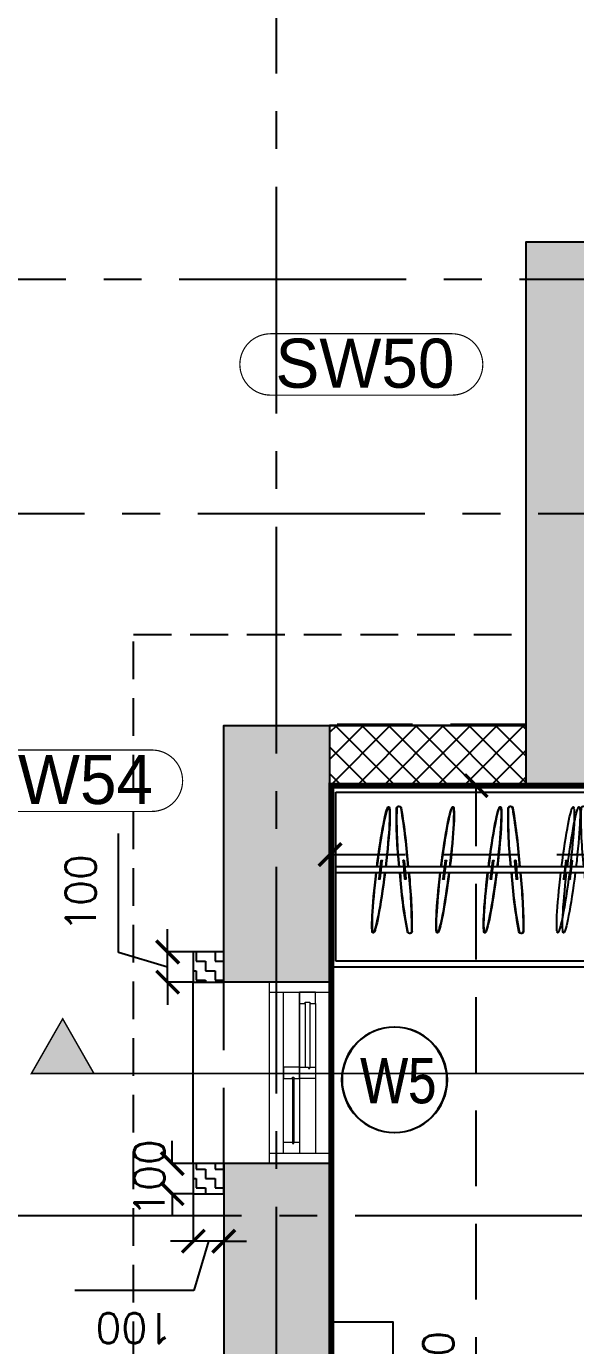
# Model space of a CAD drawing. Header units: millimetres. Extents: x 1135099 to 1230264, y -5736945 to -5695799.
# Drawn here: x 1194738 to 1196554, y -5725327 to -5720962 of the extents above; entities that cross this region are included whole.
import ezdxf
from ezdxf.enums import TextEntityAlignment as Align

# ---------------------------------------------------------------- set-up
doc = ezdxf.new("R2010")
doc.units = ezdxf.units.MM
doc.header["$LTSCALE"] = 1000
doc.header["$MEASUREMENT"] = 0
for name, pattern in [('2BHK-A - FRONT$1$AUDIT_D_120904163729-0', [0]), ('AUDIT_D_120904163729-0', [0]), ('T8(T9 IS SIMILAR) - 1st FLOOR ELEVATION$0$AUDIT_D_120904163729-0', [0]), ('T8(T9 IS SIMILAR) - 1st FLOOR ELEVATION$0$HIDDEN', [0.375, 0.25, -0.125]), ('T8(T9 IS SIMILAR) - DIMENSION & TEXTING$0$HIDDEN', [0.375, 0.25, -0.125]), ('T8(T9 IS SIMILAR) - TYPICAL FLOOR ELEVATION$1$AUDIT_D_120904163729-0', [0]), ('T8(T9 IS SIMILAR) - TYPICAL FLOOR ELEVATION$1$HIDDEN', [0.375, 0.25, -0.125]), ('T8(T9 IS SIMILAR)$0$$0$HIDDEN', [0.375, 0.25, -0.125]), ('T8_PROFILE SECTIONS$0$HIDDEN', [0.375, 0.25, -0.125]), ('T8_PROFILE SECTIONS$0$PHANTOM2', [1.25, 0.625, -0.125, 0.125, -0.125, 0.125, -0.125]), ('T8_REFUGE COLUMNS$0$CENTER2', [1.125, 0.75, -0.125, 0.125, -0.125])]:
    doc.linetypes.add(name, pattern=pattern)
doc.layers.get('0').update_dxf_attribs({"linetype": 'AUDIT_D_120904163729-0'})
for name, color, linetype in [('2BHK-A - FRONT$0$a-furniture', 8, 'Continuous'), ('2BHK-A - FRONT$0$a-window-no', 125, 'Continuous'), ('2BHK-A - FRONT$1$A-HATCH -160', 251, '2BHK-A - FRONT$1$AUDIT_D_120904163729-0'), ('T8(T9 IS SIMILAR) - 1st FLOOR ELEVATION$0$A-WALL-FEATURES', 110, 'T8(T9 IS SIMILAR) - 1st FLOOR ELEVATION$0$AUDIT_D_120904163729-0'), ('T8(T9 IS SIMILAR) - DIMENSION & TEXTING$0$A-DIMENSIONS', 2, 'T8(T9 IS SIMILAR) - DIMENSION & TEXTING$0$HIDDEN'), ('T8(T9 IS SIMILAR) - DIMENSION & TEXTING$1$a-window-no', 125, 'Continuous'), ('T8(T9 IS SIMILAR) - TYPICAL FLOOR ELEVATION$1$A-DIM', 1, 'T8(T9 IS SIMILAR) - TYPICAL FLOOR ELEVATION$1$AUDIT_D_120904163729-0'), ('T8(T9 IS SIMILAR) - TYPICAL FLOOR ELEVATION$1$A-WALL HATCH', 252, 'T8(T9 IS SIMILAR) - TYPICAL FLOOR ELEVATION$1$AUDIT_D_120904163729-0'), ('T8(T9 IS SIMILAR) - TYPICAL FLOOR ELEVATION$1$A-WALL-FEATURES', 6, 'T8(T9 IS SIMILAR) - TYPICAL FLOOR ELEVATION$1$AUDIT_D_120904163729-0'), ('T8(T9 IS SIMILAR)$0$S-BEAM', 20, 'T8(T9 IS SIMILAR)$0$$0$HIDDEN'), ('T8_PROFILE SECTIONS$0$A-PROFILE SECTIONS', 81, 'T8_PROFILE SECTIONS$0$PHANTOM2'), ('T8_REFUGE COLUMNS$0$A-CENTERLINE', 193, 'T8_REFUGE COLUMNS$0$CENTER2'), ('T8_REFUGE COLUMNS$1$A-RCC COLS', 3, 'Continuous'), ('T8_TYPICAL COLUMNS$0$A-RCC COLS', 3, 'Continuous')]:
    doc.layers.add(name, color=color, linetype=linetype)
for name, color, linetype, lineweight in [('2BHK-A - FRONT$1$A-WALL- 160', 6, 'Continuous', 30), ('2BHK-A - FRONT$1$Window', 4, 'Continuous', 20), ('T8(T9 IS SIMILAR)$0$D&W', 8, 'Continuous', 25), ('T8_REFUGE COLUMNS$0$A-COLUMN NO size reduce', 81, 'Continuous', 25)]:
    doc.layers.add(name, color=color, linetype=linetype, lineweight=lineweight)
doc.layers.add('A-RERA CARPET AREA', color=30, linetype='Continuous', plot=False)
doc.layers.add('T8_REFUGE COLUMNS$1$COL-HATCH', color=7, linetype='Continuous', lineweight=25, true_color=0xa3a3a3)
doc.styles.add('2BHK-A - FRONT$0$LODHA STANDERD', font='sanss___.ttf')
doc.styles.add('T8(T9 IS SIMILAR) - DIMENSION & TEXTING$0$Romans 1', font='romans.shx', dxfattribs={"height": 100})
doc.styles.add('T8(T9 IS SIMILAR) - DIMENSION & TEXTING$1$LODHA STANDERD', font='sanss___.ttf')
doc.styles.add('T8(T9 IS SIMILAR) - TYPICAL FLOOR ELEVATION$1$Romans 1', font='romans.shx', dxfattribs={"height": 100})
doc.styles.add('T8_REFUGE COLUMNS$0$STANDARD', font='GOTHIC.TTF')
doc.dimstyles.new('T8(T9 IS SIMILAR) - DIMENSION & TEXTING$0$ALPINE S', dxfattribs={"dimscale": 0, "dimtxt": 100, "dimasz": 75, "dimexe": 0, "dimexo": 0, "dimgap": 75, "dimtad": 1, "dimdec": 0, "dimzin": 0, "dimdsep": 46, "dimtxsty": 'T8(T9 IS SIMILAR) - DIMENSION & TEXTING$0$Romans 1', "dimblk": 'T8(T9 IS SIMILAR) - DIMENSION & TEXTING$0$_ArchTick', "dimcen": 0.09, "dimclrd": 256, "dimclre": 256, "dimclrt": 7, "dimadec": 0, "dimazin": 0, "dimtfac": 1, "dimtdec": 0, "dimtofl": 0, "dimtmove": 1, "dimatfit": 0, "dimldrblk": 'T8(T9 IS SIMILAR) - DIMENSION & TEXTING$0$_Open90', "dimfxl": 1, "dimtolj": 1, "dimtzin": 0, "dimarcsym": 0})
doc.dimstyles.new('T8(T9 IS SIMILAR) - TYPICAL FLOOR ELEVATION$1$ALPINE S', dxfattribs={"dimscale": 0, "dimtxt": 100, "dimasz": 75, "dimexe": 0, "dimexo": 0, "dimgap": 75, "dimtad": 1, "dimdec": 0, "dimzin": 0, "dimdsep": 46, "dimtxsty": 'T8(T9 IS SIMILAR) - TYPICAL FLOOR ELEVATION$1$Romans 1', "dimblk": 'T8(T9 IS SIMILAR) - TYPICAL FLOOR ELEVATION$1$_ArchTick', "dimcen": 0.09, "dimclrd": 256, "dimclre": 256, "dimclrt": 7, "dimadec": 0, "dimazin": 0, "dimtfac": 1, "dimtdec": 0, "dimtofl": 0, "dimtmove": 1, "dimatfit": 0, "dimldrblk": 'T8(T9 IS SIMILAR) - TYPICAL FLOOR ELEVATION$1$_Open90', "dimfxl": 1, "dimtolj": 1, "dimtzin": 0, "dimarcsym": 0})

# ---------------------------------------------------------------- blocks, each defined once
blk = doc.blocks.new('T8(T9 IS SIMILAR) - DIMENSION & TEXTING$1$WINDOW TAG')
at = {"layer": 'T8(T9 IS SIMILAR) - DIMENSION & TEXTING$1$a-window-no'}
blk.add_circle((0, 0), 174.1, dxfattribs=at)
at = {"layer": 'T8(T9 IS SIMILAR) - DIMENSION & TEXTING$1$a-window-no', "style": 'T8(T9 IS SIMILAR) - DIMENSION & TEXTING$1$LODHA STANDERD'}
blk.add_attdef('WINDOW', text='', height=150, dxfattribs=at).set_placement((11.3, 2.8), align=Align.MIDDLE_CENTER)
blk = doc.blocks.new('T8(T9 IS SIMILAR) - DIMENSION & TEXTING$0$_ArchTick')
at = {"color": 0, "linetype": 'ByBlock', "const_width": 0.15}
blk.add_lwpolyline([(-0.5, -0.5), (0.5, 0.5)], dxfattribs=at)
blk = doc.blocks.new('*D608')
at = {"layer": 'T8(T9 IS SIMILAR) - DIMENSION & TEXTING$0$A-DIMENSIONS', "linetype": 'T8(T9 IS SIMILAR) - DIMENSION & TEXTING$0$HIDDEN', "lineweight": -2, "transparency": 16777216}
for p, q in [((1196392.3, -5723474.4), (1196225.7, -5723474.4)), ((1196320.7, -5727424.6), (1196225.7, -5727424.6))]:
    blk.add_line(p, q, dxfattribs=at)
at = {"layer": 'T8(T9 IS SIMILAR) - DIMENSION & TEXTING$0$A-DIMENSIONS', "lineweight": -2, "transparency": 16777216}
blk.add_line((1196225.7, -5727424.6), (1196225.7, -5723474.4), dxfattribs=at)
at = {"layer": 'T8(T9 IS SIMILAR) - DIMENSION & TEXTING$0$A-DIMENSIONS', "linetype": 'ByBlock', "lineweight": -2, "transparency": 16777216, "xscale": 75, "yscale": 75, "zscale": 75}
for p, rotation in [((1196225.7, -5723474.4), 90), ((1196225.7, -5727424.6), 270)]:
    blk.add_blockref('T8(T9 IS SIMILAR) - DIMENSION & TEXTING$0$_ArchTick', p, dxfattribs=dict(at, rotation=rotation))
at = {"layer": 'T8(T9 IS SIMILAR) - DIMENSION & TEXTING$0$A-DIMENSIONS', "color": 7, "linetype": 'ByBlock', "transparency": 16777216, "insert": (1196100.7, -5725449.5), "char_height": 100, "attachment_point": 5, "rotation": 90, "style": 'T8(T9 IS SIMILAR) - DIMENSION & TEXTING$0$Romans 1'}
blk.add_mtext('\\A1;3950', dxfattribs=at)
blk = doc.blocks.new('T8(T9 IS SIMILAR) - DIMENSION & TEXTING$0$_Open90')
at = {"color": 0, "linetype": 'ByBlock', "lineweight": -2}
for p, q in [((0, 0), (-1, 0)), ((-0.5, 0.5), (0, 0)), ((0, 0), (-0.5, -0.5))]:
    blk.add_line(p, q, dxfattribs=at)
blk = doc.blocks.new('*D609')
at = {"layer": 'T8(T9 IS SIMILAR) - DIMENSION & TEXTING$0$A-DIMENSIONS', "linetype": 'T8(T9 IS SIMILAR) - DIMENSION & TEXTING$0$HIDDEN', "lineweight": -2, "transparency": 16777216}
for p, q in [((1195742.3, -5723474.9), (1195742.3, -5723702.6)), ((1198342.3, -5723474), (1198342.3, -5723702.6))]:
    blk.add_line(p, q, dxfattribs=at)
at = {"layer": 'T8(T9 IS SIMILAR) - DIMENSION & TEXTING$0$A-DIMENSIONS', "lineweight": -2, "transparency": 16777216}
blk.add_line((1195742.3, -5723702.6), (1198342.3, -5723702.6), dxfattribs=at)
at = {"layer": 'T8(T9 IS SIMILAR) - DIMENSION & TEXTING$0$A-DIMENSIONS', "linetype": 'ByBlock', "lineweight": -2, "transparency": 16777216, "xscale": 75, "yscale": 75, "zscale": 75, "rotation": 180}
blk.add_blockref('T8(T9 IS SIMILAR) - DIMENSION & TEXTING$0$_ArchTick', (1195742.3, -5723702.6), dxfattribs=at)
at = {"layer": 'T8(T9 IS SIMILAR) - DIMENSION & TEXTING$0$A-DIMENSIONS', "linetype": 'ByBlock', "lineweight": -2, "transparency": 16777216, "xscale": 75, "yscale": 75, "zscale": 75}
blk.add_blockref('T8(T9 IS SIMILAR) - DIMENSION & TEXTING$0$_ArchTick', (1198342.3, -5723702.6), dxfattribs=at)
at = {"layer": 'T8(T9 IS SIMILAR) - DIMENSION & TEXTING$0$A-DIMENSIONS', "color": 7, "linetype": 'ByBlock', "transparency": 16777216, "insert": (1197042.3, -5723577.6), "char_height": 100, "attachment_point": 5, "style": 'T8(T9 IS SIMILAR) - DIMENSION & TEXTING$0$Romans 1'}
blk.add_mtext('\\A1;2600', dxfattribs=at)
blk = doc.blocks.new('T8(T9 IS SIMILAR) - 1st FLOOR ELEVATION')
at = {"layer": 'T8(T9 IS SIMILAR) - 1st FLOOR ELEVATION$0$A-WALL-FEATURES', "color": 2, "linetype": 'T8(T9 IS SIMILAR) - 1st FLOOR ELEVATION$0$HIDDEN', "ltscale": 0.5}
blk.add_lwpolyline([(1199140.6, -5728184.6), (1195092.6, -5728184.7), (1195092.6, -5722974), (1196392.3, -5722974)], dxfattribs=at)
blk = doc.blocks.new('T8_REFUGE COLUMNS')
at = {"layer": 'T8_REFUGE COLUMNS$1$COL-HATCH', "linetype": 'ByBlock'}
h = blk.add_hatch(color=256, dxfattribs=at)
h.dxf.hatch_style = 1
h.paths.add_polyline_path([(1196642.1, -5723474.9), (1196392.1, -5723474.9), (1196392.1, -5721674.9), (1196642.1, -5721674.9)])
h = blk.add_hatch(color=256, dxfattribs=at)
h.dxf.hatch_style = 1
h.paths.add_polyline_path([(1195742.1, -5724124.9), (1195392.1, -5724124.9), (1195392.1, -5723274.9), (1195742.1, -5723274.9)])
h = blk.add_hatch(color=256, dxfattribs=at)
h.dxf.hatch_style = 1
h.paths.add_polyline_path([(1195392.1, -5726519.9), (1195742.1, -5726519.9), (1195742.1, -5724724.9), (1195392.1, -5724724.9)])
at = {"layer": 'T8_REFUGE COLUMNS$0$A-CENTERLINE'}
for p, q in [((1195567.1, -5727867.6), (1195567.1, -5698299.6)), ((1217370.3, -5721799.9), (1182156.9, -5721799.9)), ((1217431.8, -5722574.9), (1182156.9, -5722574.9)), ((1217951.3, -5724897.4), (1182156.9, -5724897.4))]:
    blk.add_line(p, q, dxfattribs=at)
at = {"layer": 'T8_REFUGE COLUMNS$0$A-COLUMN NO size reduce', "linetype": 'ByBlock', "const_width": 3.9}
for points in [[(1195547, -5722182.3, -1), (1195547, -5721979.2), (1196147.2, -5721979.2, -1), (1196147.2, -5722182.3)], [(1194550.6, -5723559.8, -1), (1194550.6, -5723356.6), (1195154.6, -5723356.6, -1), (1195154.6, -5723559.8)]]:
    blk.add_lwpolyline(points, format="xyb", close=True, dxfattribs=at)
at = {"layer": 'T8_REFUGE COLUMNS$1$A-RCC COLS', "linetype": 'ByBlock'}
for points in [[(1196642.1, -5723474.9), (1196392.1, -5723474.9), (1196392.1, -5721674.9), (1196642.1, -5721674.9)], [(1195742.1, -5724124.9), (1195392.1, -5724124.9), (1195392.1, -5723274.9), (1195742.1, -5723274.9)], [(1195392.1, -5726519.9), (1195742.1, -5726519.9), (1195742.1, -5724724.9), (1195392.1, -5724724.9)]]:
    blk.add_lwpolyline(points, close=True, dxfattribs=at)
at = {"layer": 'T8_REFUGE COLUMNS$0$A-COLUMN NO size reduce', "linetype": 'ByBlock', "char_height": 162.5, "attachment_point": 1, "style": 'T8_REFUGE COLUMNS$0$STANDARD'}
for s, insert in [('SW50', (1195563.3, -5721995.4)), ('SW54', (1194566.8, -5723372.8))]:
    blk.add_mtext_dynamic_manual_height_columns(s, width=444.685, gutter_width=500, heights=[0], dxfattribs=dict(at, insert=insert))
blk = doc.blocks.new('T8_TYPICAL COLUMNS')
at = {"layer": 'T8_TYPICAL COLUMNS$0$A-RCC COLS', "linetype": 'ByBlock'}
blk.add_blockref('T8_REFUGE COLUMNS', (0, 0), dxfattribs=at)
blk = doc.blocks.new('2BHK-A - FRONT$0$WINDOW TAG')
at = {"layer": '2BHK-A - FRONT$0$a-window-no'}
blk.add_circle((0, 0), 174.1, dxfattribs=at)
at = {"layer": '2BHK-A - FRONT$0$a-window-no', "style": '2BHK-A - FRONT$0$LODHA STANDERD'}
blk.add_attdef('WINDOW', text='', height=150, dxfattribs=at).set_placement((11.3, 2.8), align=Align.MIDDLE_CENTER)
blk = doc.blocks.new('2BHK-A - FRONT$0$1500-flat-1-flat-1')
at = {"layer": '2BHK-A - FRONT$1$Window', "color": 1, "lineweight": 13}
for p, q in [((5694378.8, 1149675.6), (5694378.8, 1149141.6, 0)), ((5694425.5, 1149179.1, 0), (5694425.5, 1149675.6)), ((5694478.8, 1149427.4), (5694478.8, 1149675.6)), ((5694578.8, 1149675.6), (5694578.8, 1149141.6, 0)), ((5694478.8, 1149638.1), (5694478.8, 1149427.4)), ((5694532.2, 1149638.1), (5694532.2, 1149141.6, 0)), ((5694478.8, 1149457), (5694478.8, 1149141.6, 0)), ((5694378.8, 1149389.9), (5694378.8, 1149179.1, 0)), ((5694478.8, 1149389.9), (5694478.8, 1149179.1, 0))]:
    blk.add_line(p, q, dxfattribs=at)
at = {"layer": '2BHK-A - FRONT$1$Window', "color": 5, "lineweight": 13}
for p, q in [((5694497.4, 1149638.1), (5694497.4, 1149427.4)), ((5694513.6, 1149638.1), (5694513.6, 1149427.4)), ((5694455.7, 1149389.9), (5694455.7, 1149179.1, 0)), ((5694460.2, 1149389.9), (5694460.2, 1149179.1, 0))]:
    blk.add_line(p, q, dxfattribs=at)
at = {"layer": '2BHK-A - FRONT$1$Window', "color": 4, "lineweight": 13}
for points in [[(5694378.8, 1149708.6), (5694378.8, 1149675.6), (5694578.8, 1149675.6), (5694578.8, 1149708.6)], [(5694513.6, 1149638.1), (5694532.2, 1149638.1), (5694532.2, 1149675.6), (5694478.8, 1149675.6), (5694478.8, 1149638.1), (5694497.4, 1149638.1), (5694497.4, 1149642.6), (5694513.6, 1149642.6)], [(5694460.2, 1149389.9), (5694478.8, 1149389.9), (5694478.8, 1149427.4), (5694425.5, 1149427.4), (5694425.5, 1149389.9), (5694455.7, 1149389.9), (5694455.7, 1149394.4), (5694460.2, 1149394.4)], [(5694513.6, 1149427.4), (5694532.2, 1149427.4), (5694532.2, 1149389.9), (5694478.8, 1149389.9), (5694478.8, 1149427.4), (5694509.1, 1149427.4), (5694509.1, 1149422.9), (5694513.6, 1149422.9)], [(5694460.2, 1149179.1), (5694478.8, 1149179.1), (5694478.8, 1149141.6), (5694425.5, 1149141.6), (5694425.5, 1149179.1), (5694455.7, 1149179.1), (5694455.7, 1149174.6), (5694460.2, 1149174.6)], [(5694378.8, 1149141.6), (5694378.8, 1149108.6), (5694578.8, 1149108.6), (5694578.8, 1149141.6)]]:
    blk.add_lwpolyline(points, close=True, dxfattribs=at)
blk = doc.blocks.new('2BHK-A - FRONT$0$A$C7BF77BFD')
at = {"layer": '2BHK-A - FRONT$0$a-furniture'}
for p, q in [((-300, 1078.1), (-246.9, 1328.1)), ((-300, 1078.1), (-300, 478.1)), ((-246.9, 228.1), (-300, 478.1))]:
    blk.add_line(p, q, dxfattribs=at)
for points in [[(-300, 1550), (-300, 0), (-90, 0), (-90, 1550)], [(-246.9, 228.1), (-186.9, 228.1), (-186.9, 1328.1), (-246.9, 1328.1)]]:
    blk.add_lwpolyline(points, close=True, dxfattribs=at)
blk = doc.blocks.new('2BHK-A - FRONT$0$A$C6E931037')
at = {"layer": '2BHK-A - FRONT$0$a-furniture'}
for p, q in [((1050, 600), (0, 600)), ((0, 600), (0, 0)), ((1030, 580), (20, 580)), ((20, 580), (20, 20)), ((1030, 20), (1030, 580)), ((1050, 0), (1050, 600)), ((169.2, 247.5), (161.9, 307.1)), ((170.8, 247.5), (163.5, 307.1)), ((164.9, 307.5), (172.2, 247.9)), ((166.5, 307.5), (173.8, 247.9)), ((242.4, 247.6), (247.7, 307.4)), ((244, 247.6), (249.2, 307.4)), ((250.7, 307.1), (245.4, 247.4)), ((252.2, 307.1), (247, 247.4)), ((381.4, 247.5), (374, 307.1)), ((374, 307.1), (374, 307.1)), ((382.9, 247.5), (375.6, 307.1)), ((375.6, 307.1), (375.6, 307.1)), ((377, 307.5), (377, 307.5)), ((377, 307.5), (384.3, 247.9)), ((378.6, 307.5), (378.6, 307.5)), ((378.6, 307.5), (385.9, 247.9)), ((538.2, 247.5), (530.9, 307.1)), ((539.8, 247.5), (532.4, 307.1)), ((533.9, 307.5), (541.2, 247.9)), ((535.4, 307.5), (542.7, 247.9)), ((611.4, 247.6), (616.6, 307.4)), ((612.9, 247.6), (618.2, 307.4)), ((619.6, 307.1), (614.4, 247.4)), ((621.2, 307.1), (615.9, 247.4)), ((780.2, 247.5), (772.9, 307.1)), ((775.8, 307.5), (783.1, 247.9)), ((799.4, 247.5), (792.1, 307.1)), ((795.1, 307.5), (802.4, 247.9)), ((853.4, 247.6), (858.6, 307.4)), ((861.6, 307.1), (856.3, 247.4)), ((872.6, 247.6), (877.8, 307.4)), ((880.8, 307.1), (875.6, 247.4)), ((1029, 287.5), (19, 287.5)), ((1030, 267.5), (20, 267.5)), ((381.4, 247.5), (381.4, 247.5)), ((382.9, 247.5), (382.9, 247.5)), ((384.3, 247.9), (384.3, 247.9)), ((385.9, 247.9), (385.9, 247.9)), ((0, 0), (1050, 0)), ((20, 20), (1030, 20))]:
    blk.add_line(p, q, dxfattribs=at)
for centre, radius, start, end in [((1679.1, 203.5), 1449.3, 168.9432, 176.6792), ((1680.7, 203.5), 1449.3, 168.9432, 176.6792), ((263.6, 481.1), 6.91, 353.3258, 176.6742), ((265.2, 481.1), 6.91, 353.3258, 176.6742), ((-1659.6, 483.1), 1930.1, 354.1834, 359.9166), ((-1658.1, 483.1), 1930.1, 354.1834, 359.9166), ((2048.1, 203.5), 1449.3, 168.9432, 176.6792), ((2049.6, 203.5), 1449.3, 168.9432, 176.6792), ((632.6, 481.1), 6.91, 353.3258, 176.6742), ((634.1, 481.1), 6.91, 353.3258, 176.6742), ((-1290.6, 483.1), 1930.1, 354.1834, 359.9166), ((-1289.1, 483.1), 1930.1, 354.1834, 359.9166), ((2290, 203.5), 1449.3, 168.9432, 176.6792), ((2309.3, 203.5), 1449.3, 168.9432, 176.6792), ((874.5, 481.1), 6.91, 353.3258, 176.6742), ((-1048.7, 483.1), 1930.1, 354.1834, 359.9166), ((893.8, 481.1), 6.91, 353.3258, 176.6742), ((-1029.4, 483.1), 1930.1, 354.1834, 359.9166), ((163.4, 307.3), 1.5, 7, 187), ((165, 307.3), 1.5, 7, 187), ((249.2, 307.3), 1.5, 355, 175), ((250.7, 307.3), 1.5, 355, 175), ((375.5, 307.3), 1.5, 7, 187), ((377.1, 307.3), 1.5, 7, 187), ((532.4, 307.3), 1.5, 7, 187), ((533.9, 307.3), 1.5, 7, 187), ((618.1, 307.3), 1.5, 355, 175), ((619.7, 307.3), 1.5, 355, 175), ((774.3, 307.3), 1.5, 7, 187), ((793.6, 307.3), 1.5, 7, 187), ((860.1, 307.3), 1.5, 355, 175), ((879.3, 307.3), 1.5, 355, 175), ((1671.5, 107.8), 1450.8, 173.6789, 181.3108), ((1673.1, 107.8), 1450.8, 173.6789, 181.3108), ((-1666, 397), 1928.2, 350.3383, 356.1495), ((-1664.5, 397), 1928.2, 350.3383, 356.1495), ((2040.5, 107.8), 1450.8, 173.6789, 181.3108), ((2042, 107.8), 1450.8, 173.6789, 181.3108), ((-1297, 397), 1928.2, 350.3383, 356.1495), ((-1295.5, 397), 1928.2, 350.3383, 356.1495), ((2282.4, 107.8), 1450.8, 173.6789, 181.3108), ((-1055.1, 397), 1928.2, 350.3383, 356.1495), ((2301.7, 107.8), 1450.8, 173.6789, 181.3108), ((-1035.8, 397), 1928.2, 350.3383, 356.1495), ((170.7, 247.7), 1.5, 187, 7), ((172.3, 247.7), 1.5, 187, 7), ((243.9, 247.5), 1.5, 175, 355), ((245.5, 247.5), 1.5, 175, 355), ((382.8, 247.7), 1.5, 187, 7), ((384.4, 247.7), 1.5, 187, 7), ((539.7, 247.7), 1.5, 187, 7), ((541.2, 247.7), 1.5, 187, 7), ((612.9, 247.5), 1.5, 175, 355), ((614.4, 247.5), 1.5, 175, 355), ((781.7, 247.7), 1.5, 187, 7), ((800.9, 247.7), 1.5, 187, 7), ((854.8, 247.5), 1.5, 175, 355), ((874.1, 247.5), 1.5, 175, 355), ((228, 73.8), 6.91, 173.3258, 356.6742), ((229.5, 73.8), 6.91, 173.3258, 356.6742), ((596.9, 73.8), 6.91, 173.3258, 356.6742), ((598.5, 73.8), 6.91, 173.3258, 356.6742), ((838.9, 73.8), 6.91, 173.3258, 356.6742), ((858.1, 73.8), 6.91, 173.3258, 356.6742)]:
    blk.add_arc(centre, radius, start, end, dxfattribs=at)
for centre, start_param, end_param in [((169.2, 272.7), -1.509644, 1.493508), ((170.7, 272.7), -1.509644, 1.493508), ((381.3, 272.7), -1.509644, 1.493508), ((382.8, 272.7), -1.509644, 1.493508), ((538.1, 272.7), -1.509644, 1.493508), ((539.7, 272.7), -1.509644, 1.493508), ((780.1, 272.7), -1.509644, 1.493508), ((799.3, 272.7), -1.509644, 1.493508), ((168, 282.7), 1.633749, 4.633301), ((169.5, 282.7), 1.633749, 4.633301), ((380.1, 282.7), 1.633749, 4.633301), ((381.6, 282.7), 1.633749, 4.633301), ((536.9, 282.7), 1.633749, 4.633301), ((538.5, 282.7), 1.633749, 4.633301), ((778.9, 282.7), 1.633749, 4.633301), ((798.1, 282.7), 1.633749, 4.633301)]:
    blk.add_ellipse(centre, major_axis=(-26.2, 213.6), ratio=0.065707, start_param=start_param, end_param=end_param, dxfattribs=at)
blk = doc.blocks.new('2BHK-A - FRONT')
at = {"layer": '2BHK-A - FRONT$1$A-HATCH -160', "linetype": 'ByBlock'}
h = blk.add_hatch(dxfattribs=at)
h.set_pattern_fill('ANSI37', color=256, scale=500)
h.paths.add_polyline_path([(1141249.5, -5727584.8), (1141049.5, -5727584.8), (1141049.5, -5726519.5), (1141249.5, -5726519.5)])
h.paths.add_polyline_path([(1141249.5, -5723474.2), (1141899.2, -5723474.2), (1141899.2, -5723274.2), (1141249.5, -5723274.2)])
h.paths.add_polyline_path([(1147999.5, -5728684.2), (1148199.5, -5728684.2), (1148199.5, -5727609.8), (1147999.5, -5727609.8)])
at = {"layer": '2BHK-A - FRONT$1$A-WALL- 160', "linetype": 'ByBlock'}
for p, q in [((1141249.5, -5723274.6), (1141899.2, -5723274.6)), ((1141249.5, -5723474.6), (1141899.5, -5723474.6))]:
    blk.add_line(p, q, dxfattribs=at)
at = {"layer": '2BHK-A - FRONT$0$a-furniture', "extrusion": (-0.000159294, -0.000512155, -1), "zscale": -1.000000000000021, "rotation": 180}
blk.add_blockref('2BHK-A - FRONT$0$A$C6E931037', (-1141249.8, -5723474.5, 2749.5), dxfattribs=at)
at = {"layer": '2BHK-A - FRONT$0$a-furniture', "extrusion": (-0.000159294, 0.000512155, 1)}
blk.add_blockref('2BHK-A - FRONT$0$A$C7BF77BFD', (1141549.5, -5726798.7, -3115.6), dxfattribs=at)
at = {"layer": '2BHK-A - FRONT$0$a-window-no'}
ref = blk.add_blockref('2BHK-A - FRONT$0$WINDOW TAG', (1141463.3, -5724447.5), dxfattribs=dict(at, xscale=-1, rotation=180))
ref.add_attrib('WINDOW', 'W5', dxfattribs={"height": 150, "style": '2BHK-A - FRONT$0$LODHA STANDERD', "width": 0.8}).set_placement((1141475.9, -5724450.2), align=Align.MIDDLE_CENTER)
at = {"layer": '2BHK-A - FRONT$1$A-WALL- 160'}
blk.add_blockref('2BHK-A - FRONT$0$1500-flat-1-flat-1', (-4553329, -6873832.8), dxfattribs=at)
blk = doc.blocks.new('T8(T9 IS SIMILAR) - TYPICAL FLOOR ELEVATION$1$_ArchTick')
at = {"color": 0, "linetype": 'ByBlock', "const_width": 0.15}
blk.add_lwpolyline([(-0.5, -0.5), (0.5, 0.5)], dxfattribs=at)
blk = doc.blocks.new('*D804')
at = {"layer": 'T8(T9 IS SIMILAR) - TYPICAL FLOOR ELEVATION$1$A-DIM', "linetype": 'T8(T9 IS SIMILAR) - TYPICAL FLOOR ELEVATION$1$HIDDEN', "lineweight": -2, "transparency": 16777216}
for p, q in [((1195291.6, -5724824.9), (1195291.6, -5724982)), ((1195392.1, -5724824.9), (1195392.1, -5724982))]:
    blk.add_line(p, q, dxfattribs=at)
at = {"layer": 'T8(T9 IS SIMILAR) - TYPICAL FLOOR ELEVATION$1$A-DIM', "lineweight": -2, "transparency": 16777216}
for p, q in [((1195291.6, -5724982), (1195216.6, -5724982)), ((1195392.1, -5724982), (1195291.6, -5724982)), ((1195341.8, -5724982), (1195293.1, -5725144.5)), ((1195392.1, -5724982), (1195467.1, -5724982)), ((1195293.1, -5725144.5), (1194900.2, -5725144.5))]:
    blk.add_line(p, q, dxfattribs=at)
at = {"layer": 'T8(T9 IS SIMILAR) - TYPICAL FLOOR ELEVATION$1$A-DIM', "linetype": 'ByBlock', "lineweight": -2, "transparency": 16777216, "xscale": 75, "yscale": 75, "zscale": 75}
blk.add_blockref('T8(T9 IS SIMILAR) - TYPICAL FLOOR ELEVATION$1$_ArchTick', (1195291.6, -5724982), dxfattribs=at)
at = {"layer": 'T8(T9 IS SIMILAR) - TYPICAL FLOOR ELEVATION$1$A-DIM', "linetype": 'ByBlock', "lineweight": -2, "transparency": 16777216, "xscale": 75, "yscale": 75, "zscale": 75, "rotation": 180}
blk.add_blockref('T8(T9 IS SIMILAR) - TYPICAL FLOOR ELEVATION$1$_ArchTick', (1195392.1, -5724982), dxfattribs=at)
at = {"layer": 'T8(T9 IS SIMILAR) - TYPICAL FLOOR ELEVATION$1$A-DIM', "color": 7, "linetype": 'ByBlock', "transparency": 16777216, "insert": (1195096.7, -5725269.5), "char_height": 100, "attachment_point": 5, "rotation": 180, "style": 'T8(T9 IS SIMILAR) - TYPICAL FLOOR ELEVATION$1$Romans 1'}
blk.add_mtext('\\A1;100', dxfattribs=at)
blk = doc.blocks.new('T8(T9 IS SIMILAR) - TYPICAL FLOOR ELEVATION$1$_Open90')
at = {"color": 0, "linetype": 'ByBlock', "lineweight": -2}
for p, q in [((0, 0), (-1, 0)), ((-0.5, 0.5), (0, 0)), ((0, 0), (-0.5, -0.5))]:
    blk.add_line(p, q, dxfattribs=at)
blk = doc.blocks.new('*D805')
at = {"layer": 'T8(T9 IS SIMILAR) - TYPICAL FLOOR ELEVATION$1$A-DIM', "lineweight": -2, "transparency": 16777216}
for p, q in [((1195044.3, -5724026.1), (1195044.3, -5723633.3)), ((1195206.8, -5724024.9), (1195206.8, -5723949.9)), ((1195206.8, -5724074.9), (1195044.3, -5724026.1)), ((1195206.8, -5724124.9), (1195206.8, -5724024.9)), ((1195206.8, -5724124.9), (1195206.8, -5724199.9))]:
    blk.add_line(p, q, dxfattribs=at)
at = {"layer": 'T8(T9 IS SIMILAR) - TYPICAL FLOOR ELEVATION$1$A-DIM', "linetype": 'T8(T9 IS SIMILAR) - TYPICAL FLOOR ELEVATION$1$HIDDEN', "lineweight": -2, "transparency": 16777216}
for p, q in [((1195291.6, -5724024.9), (1195206.8, -5724024.9)), ((1195291.6, -5724124.9), (1195206.8, -5724124.9))]:
    blk.add_line(p, q, dxfattribs=at)
at = {"layer": 'T8(T9 IS SIMILAR) - TYPICAL FLOOR ELEVATION$1$A-DIM', "linetype": 'ByBlock', "lineweight": -2, "transparency": 16777216, "xscale": 75, "yscale": 75, "zscale": 75}
for p, rotation in [((1195206.8, -5724024.9), 270), ((1195206.8, -5724124.9), 90)]:
    blk.add_blockref('T8(T9 IS SIMILAR) - TYPICAL FLOOR ELEVATION$1$_ArchTick', p, dxfattribs=dict(at, rotation=rotation))
at = {"layer": 'T8(T9 IS SIMILAR) - TYPICAL FLOOR ELEVATION$1$A-DIM', "color": 7, "linetype": 'ByBlock', "transparency": 16777216, "insert": (1194919.3, -5723829.7), "char_height": 100, "attachment_point": 5, "rotation": 90, "style": 'T8(T9 IS SIMILAR) - TYPICAL FLOOR ELEVATION$1$Romans 1'}
blk.add_mtext('\\A1;100', dxfattribs=at)
blk = doc.blocks.new('*D816')
at = {"layer": 'T8(T9 IS SIMILAR) - TYPICAL FLOOR ELEVATION$1$A-DIM', "lineweight": -2, "transparency": 16777216}
for p, q in [((1195221.7, -5724724.9), (1195221.7, -5724649.9)), ((1195221.7, -5724824.9), (1195221.7, -5724899.9))]:
    blk.add_line(p, q, dxfattribs=at)
at = {"layer": 'T8(T9 IS SIMILAR) - TYPICAL FLOOR ELEVATION$1$A-DIM', "linetype": 'T8(T9 IS SIMILAR) - TYPICAL FLOOR ELEVATION$1$HIDDEN', "lineweight": -2, "transparency": 16777216}
for p, q in [((1195291.6, -5724724.9), (1195221.7, -5724724.9)), ((1195291.6, -5724824.9), (1195221.7, -5724824.9))]:
    blk.add_line(p, q, dxfattribs=at)
at = {"layer": 'T8(T9 IS SIMILAR) - TYPICAL FLOOR ELEVATION$1$A-DIM', "linetype": 'ByBlock', "lineweight": -2, "transparency": 16777216, "xscale": 75, "yscale": 75, "zscale": 75}
for p, rotation in [((1195221.7, -5724724.9), 270), ((1195221.7, -5724824.9), 90)]:
    blk.add_blockref('T8(T9 IS SIMILAR) - TYPICAL FLOOR ELEVATION$1$_ArchTick', p, dxfattribs=dict(at, rotation=rotation))
at = {"layer": 'T8(T9 IS SIMILAR) - TYPICAL FLOOR ELEVATION$1$A-DIM', "color": 7, "linetype": 'ByBlock', "transparency": 16777216, "insert": (1195146.3, -5724772.8), "char_height": 100, "attachment_point": 5, "rotation": 90, "style": 'T8(T9 IS SIMILAR) - TYPICAL FLOOR ELEVATION$1$Romans 1'}
blk.add_mtext('\\A1;100', dxfattribs=at)
blk = doc.blocks.new('T8_PROFILE SECTIONS$0$MH')
at = {"layer": 'T8_PROFILE SECTIONS$0$A-PROFILE SECTIONS', "linetype": 'T8_PROFILE SECTIONS$0$HIDDEN', "ltscale": 2}
h = blk.add_hatch(color=256, dxfattribs=at)
h.dxf.hatch_style = 1
h.paths.add_polyline_path([(1140339.1, -5697424.8), (1140519.9, -5697528.1), (1140339.1, -5697631.3)])
at = {"layer": 'T8_PROFILE SECTIONS$0$A-PROFILE SECTIONS', "linetype": 'T8_PROFILE SECTIONS$0$HIDDEN', "ltscale": 2, "const_width": 5}
blk.add_lwpolyline([(1140339.1, -5697424.8), (1140339.1, -5697424.8), (1140519.9, -5697528.1), (1140339.1, -5697631.3)], close=True, dxfattribs=at)
blk.add_lwpolyline([(1140339.1, -5697424.8), (1140339.1, -5700565.7)], dxfattribs=at)
blk = doc.blocks.new('PROFILE SECTION LINE T9')
at = {"layer": 'T8_PROFILE SECTIONS$0$A-PROFILE SECTIONS', "linetype": 'ByBlock', "rotation": 90.00000000000001}
blk.add_blockref('T8_PROFILE SECTIONS$0$MH', (-5688386.6, -1153150, 0), dxfattribs=at)
blk = doc.blocks.new('T8(T9 IS SIMILAR) - DIMENSION & TEXTING')
at = {"layer": 'T8(T9 IS SIMILAR) - DIMENSION & TEXTING$1$a-window-no'}
ref = blk.add_blockref('T8(T9 IS SIMILAR) - DIMENSION & TEXTING$1$WINDOW TAG', (1195956.1, -5724447.6), dxfattribs=dict(at, xscale=-1, rotation=180))
ref.add_attrib('WINDOW', 'W5', dxfattribs={"height": 150, "style": 'T8(T9 IS SIMILAR) - DIMENSION & TEXTING$1$LODHA STANDERD', "width": 0.8}).set_placement((1195968.7, -5724450.4), align=Align.MIDDLE_CENTER)
at = {"layer": 'T8(T9 IS SIMILAR) - DIMENSION & TEXTING$0$A-DIMENSIONS', "linetype": 'ByBlock'}
dim = blk.add_linear_dim(base=(1196225.7, -5723474.4), p1=(1196320.7, -5727424.6), p2=(1196392.3, -5723474.4, -0.7), angle=90, dimstyle='T8(T9 IS SIMILAR) - DIMENSION & TEXTING$0$ALPINE S', override={"dimscale": 1, "dimfxl": 5, "dimarcsym": 1}, dxfattribs=at)
dim.commit()
dim.dimension.update_dxf_attribs({"geometry": '*D608', "text_midpoint": (1196100.7, -5725449.5)})
dim = blk.add_linear_dim(base=(1198342.3, -5723702.6), p1=(1195742.3, -5723474.9), p2=(1198342.3, -5723474), dimstyle='T8(T9 IS SIMILAR) - DIMENSION & TEXTING$0$ALPINE S', override={"dimscale": 1, "dimfxl": 5, "dimarcsym": 1}, dxfattribs=at)
dim.commit()
dim.dimension.update_dxf_attribs({"geometry": '*D609', "text_midpoint": (1197042.3, -5723577.6)})
blk = doc.blocks.new('T8(T9 IS SIMILAR) - TYPICAL FLOOR ELEVATION')
at = {"layer": 'T8(T9 IS SIMILAR) - TYPICAL FLOOR ELEVATION$1$A-WALL HATCH', "linetype": 'ByBlock'}
h = blk.add_hatch(dxfattribs=at)
h.set_pattern_fill('ZIGZAG', color=256, scale=250)
h.set_pattern_definition([(270, (1214830.922, -5731055.582), (31.25, -31.25), [31.25, -31.25]), (0, (1214830.922, -5731086.832), (31.25, 31.25), [31.25, -31.25])])
h.paths.add_polyline_path([(1195291.6, -5724024.9), (1195291.6, -5724124.9), (1195392.1, -5724124.9), (1195392.1, -5724024.9)])
h.paths.add_polyline_path([(1195291.6, -5724724.9), (1195291.6, -5724824.9), (1195392.1, -5724824.9), (1195392.1, -5724724.9)])
at = {"layer": 'T8(T9 IS SIMILAR) - TYPICAL FLOOR ELEVATION$1$A-WALL-FEATURES', "color": 8}
blk.add_line((1195291.6, -5724724.9), (1195291.6, -5724124.9), dxfattribs=at)
at = {"layer": 'T8(T9 IS SIMILAR) - TYPICAL FLOOR ELEVATION$1$A-WALL-FEATURES', "color": 8, "linetype": 'T8(T9 IS SIMILAR) - TYPICAL FLOOR ELEVATION$1$HIDDEN'}
blk.add_line((1195392.1, -5724724.9), (1195392.1, -5724124.9), dxfattribs=at)
at = {"layer": 'T8(T9 IS SIMILAR) - TYPICAL FLOOR ELEVATION$1$A-WALL-FEATURES', "linetype": 'ByBlock'}
for points in [[(1195291.6, -5724024.9), (1195291.6, -5724124.9), (1195392.1, -5724124.9), (1195392.1, -5724024.9)], [(1195291.6, -5724724.9), (1195291.6, -5724824.9), (1195392.1, -5724824.9), (1195392.1, -5724724.9)]]:
    blk.add_lwpolyline(points, close=True, dxfattribs=at)
at = {"layer": 'T8(T9 IS SIMILAR) - TYPICAL FLOOR ELEVATION$1$A-DIM', "linetype": 'ByBlock'}
for base, p1, p2, angle, picture, middle in [((1195206.8, -5724024.9), (1195291.6, -5724124.9), (1195291.6, -5724024.9), 90, '*D805', (1194919.3, -5723951.1)), ((1195291.6214, -5724982.0387), (1195392.0691, -5724824.8668), (1195291.6214, -5724824.8668), 180, '*D804', (1195218.0952, -5725269.5387))]:
    dim = blk.add_linear_dim(base=base, p1=p1, p2=p2, angle=angle, dimstyle='T8(T9 IS SIMILAR) - TYPICAL FLOOR ELEVATION$1$ALPINE S', override={"dimscale": 1, "dimfxl": 5, "dimarcsym": 1}, dxfattribs=at)
    dim.commit()
    dim.dimension.update_dxf_attribs({"geometry": picture, "text_midpoint": middle})
dim = blk.add_linear_dim(base=(1195221.7, -5724824.9), p1=(1195291.6, -5724724.9), p2=(1195291.6, -5724824.9), angle=90, dimstyle='T8(T9 IS SIMILAR) - TYPICAL FLOOR ELEVATION$1$ALPINE S', override={"dimscale": 1, "dimfxl": 5, "dimarcsym": 1}, dxfattribs=at)
dim.commit()
dim.dimension.update_dxf_attribs({"geometry": '*D816', "text_midpoint": (1195271.3, -5724772.8), "dimtype": 128})
blk = doc.blocks.new('T8(T9 IS SIMILAR)')
at = {"layer": 'T8(T9 IS SIMILAR)$0$D&W', "linetype": 'ByBlock'}
blk.add_blockref('2BHK-A - FRONT', (54492.8, -0.4), dxfattribs=at)
blk.add_blockref('T8(T9 IS SIMILAR) - TYPICAL FLOOR ELEVATION', (0, 0), dxfattribs=at)
at = {"layer": 'T8(T9 IS SIMILAR)$0$S-BEAM'}
for p, q in [((1196391.7, -5723272.6, 0), (1195741.4, -5723272.6, 0)), ((1196391.7, -5723472.6, 0), (1195741.4, -5723472.6, 0))]:
    blk.add_line(p, q, dxfattribs=at)
at = {"layer": 'T8(T9 IS SIMILAR)$0$D&W', "linetype": 'ByBlock'}
blk.add_blockref('T8_TYPICAL COLUMNS', (0, 0), dxfattribs=at)

msp = doc.modelspace()

# ---------------------------------------------------------------- linework, layer by layer
at = {"layer": 'A-RERA CARPET AREA', "const_width": 20, "elevation": 0.4}
msp.add_lwpolyline([(1204692.2, -5723374), (1204692.2, -5724474.4), (1202496.6, -5724473.7), (1202497.2, -5728522.5), (1199297.1, -5728523.1), (1199297.1, -5727424.2), (1195746.5, -5727424.2), (1195746.5, -5723474.1), (1196646.6, -5723474.3), (1196646.6, -5721923.9), (1199097.1, -5721923.9), (1199097, -5723474), (1200446.7, -5723474), (1200446.7, -5721923.8), (1200916.9, -5721923.8), (1200916.9, -5721674.5), (1201731.6, -5721674.5), (1201732, -5719224.1), (1204532.2, -5719224.5), (1204532.2, -5723374)], close=True, dxfattribs=at)

# ---------------------------------------------------------------- block references
at = {"linetype": 'ByBlock'}
msp.add_blockref('T8(T9 IS SIMILAR) - 1st FLOOR ELEVATION', (0, 0), dxfattribs=at)

# ---------------------------------------------------------------- next in the draw order: block references
msp.add_blockref('T8(T9 IS SIMILAR)', (-1.4, 0.2, -0.6), dxfattribs=at)

# ---------------------------------------------------------------- next in the draw order: block references
at = {"layer": 'T8_PROFILE SECTIONS$0$A-PROFILE SECTIONS', "linetype": 'ByBlock'}
msp.add_blockref('PROFILE SECTION LINE T9', (1185716.8, -5711615.6, -0.7), dxfattribs=at)

# ---------------------------------------------------------------- next in the draw order: block references
at = {"linetype": 'ByBlock'}
msp.add_blockref('T8(T9 IS SIMILAR) - DIMENSION & TEXTING', (0, 0), dxfattribs=at)

doc.saveas('drawing.dxf')
